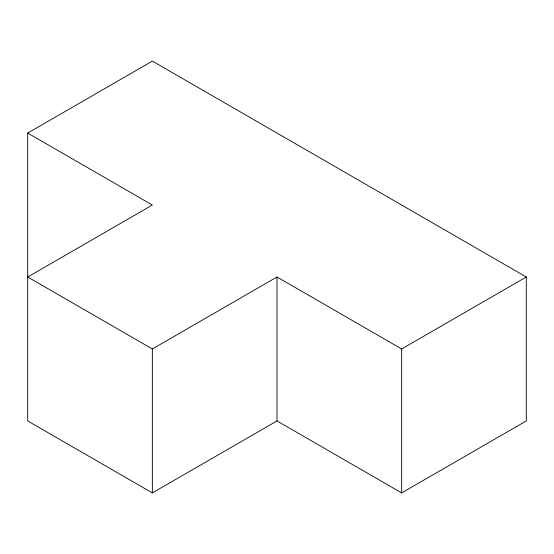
<?xml version="1.0" encoding="UTF-8"?>
<svg xmlns="http://www.w3.org/2000/svg" width="554" height="554" viewBox="0 0 554 554"><rect width="100%" height="100%" fill="white"/><g stroke="black" fill="none" stroke-linecap="round" stroke-linejoin="round"><path stroke-width="0.83" d="M27.7 133.064L152.35 61.099L526.3 277L526.3 420.936L401.65 492.901L277 420.936L152.35 492.901L27.7 420.936L27.7 133.064L152.35 205.035L27.7 277L152.35 348.965L277 277L401.65 348.965L526.3 277M401.65 348.965L401.65 492.901M277 277L277 420.936M152.35 348.965L152.35 492.901"/></g></svg>
